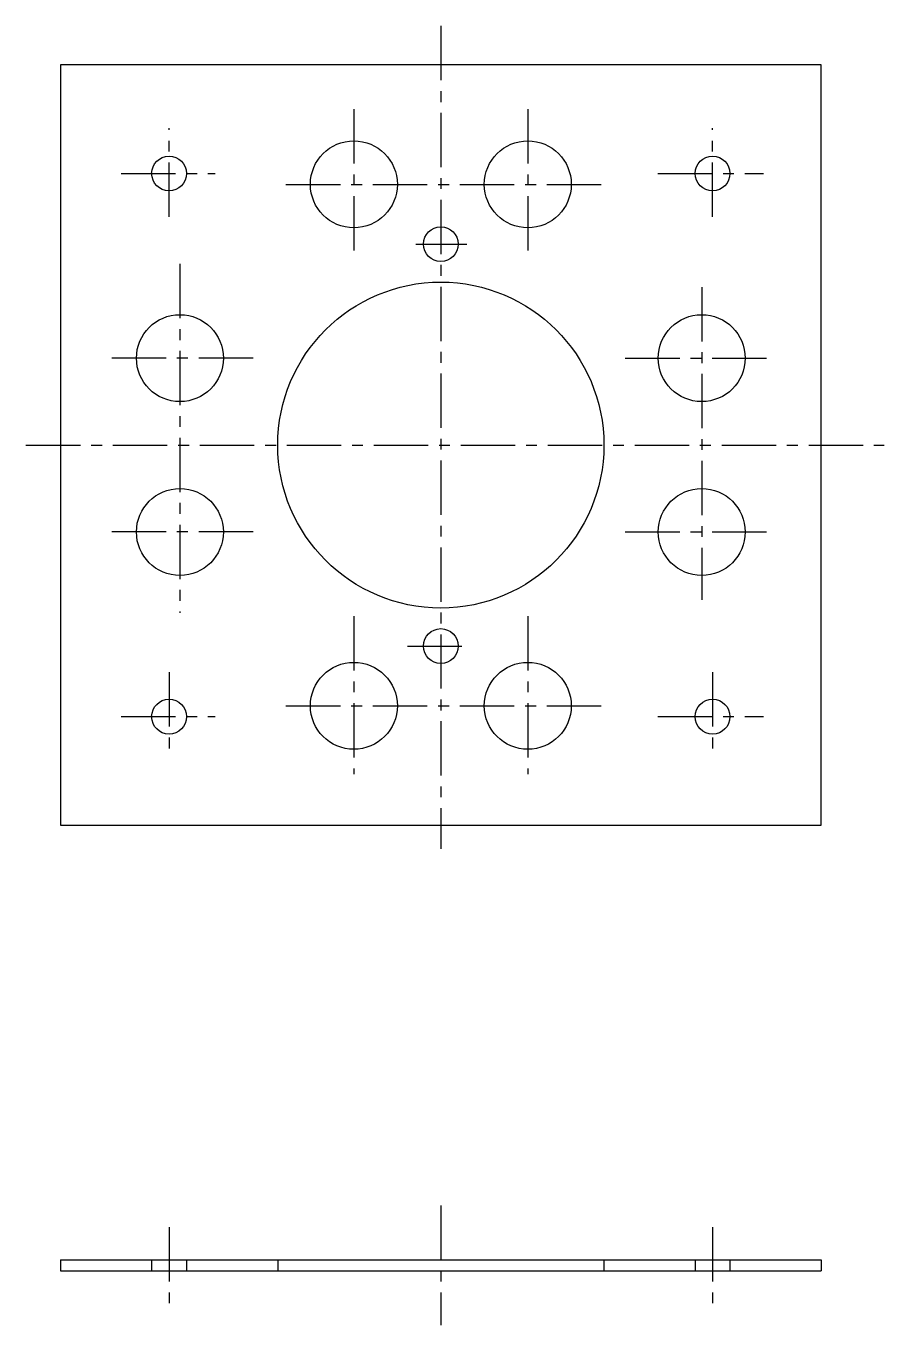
# Model space of a CAD drawing. Units: millimetres on the paper. Extents: x -42 to 37, y -67 to 53.
import ezdxf

# ---------------------------------------------------------------- set-up
doc = ezdxf.new("R2010")
doc.units = ezdxf.units.MM
doc.linetypes.add('CHAIN1', pattern=[8, 5, -1, 1, -1])
doc.linetypes.add('DASHED1', pattern=[1.8, 1.2, -0.6])
doc.layers.add('0-0', color=3, linetype='Continuous')
doc.layers.add('0-1', color=4, linetype='CHAIN1')

msp = doc.modelspace()

# ---------------------------------------------------------------- linework, layer by layer
at = {"layer": '0-0'}
for p, q in [((-38.94, -61.061), (31.06, -61.061)), ((-38.94, -61.061), (-38.94, -62.061)), ((-38.94, -62.061), (31.06, -62.061)), ((31.06, -61.061), (31.06, -62.061))]:
    msp.add_line(p, q, dxfattribs=at)
msp.add_lwpolyline([(-38.94, -21.061), (31.06, -21.061), (31.06, 48.939), (-38.94, 48.939)], close=True, dxfattribs=at)
for centre, radius in [((-11.94, 37.939), 4), ((4.06, 37.939), 4), ((-28.94, 38.939), 1.6), ((21.06, 38.939), 1.6), ((-3.94, 32.439), 1.6), ((-3.94, 13.939), 15), ((-27.94, 21.939), 4), ((20.06, 21.939), 4), ((-27.94, 5.939), 4), ((20.06, 5.939), 4), ((-3.94, -4.561), 1.6), ((-11.94, -10.061), 4), ((4.06, -10.061), 4), ((-28.94, -11.061), 1.6), ((21.06, -11.061), 1.6)]:
    msp.add_circle(centre, radius, dxfattribs=at)
at = {"layer": '0-1'}
for p, q in [((-3.94, 52.516), (-3.94, -23.213)), ((-11.94, 44.851), (-11.94, 31.516)), ((4.06, 44.851), (4.06, 31.516)), ((-28.94, 34.955), (-28.94, 43.099)), ((21.06, 34.955), (21.06, 43.099)), ((-33.358, 38.939), (-24.693, 38.939)), ((16.028, 38.939), (25.732, 38.939)), ((-18.184, 37.939), (11.213, 37.939)), ((-6.239, 32.439), (-1.56, 32.439)), ((-27.94, 30.607), (-27.94, -1.517)), ((20.06, 28.486), (20.06, -0.305)), ((-21.214, 21.939), (-34.549, 21.939)), ((13.032, 21.939), (26.669, 21.939)), ((-42.1, 13.939), (36.827, 13.939)), ((-21.214, 5.939), (-34.549, 5.939)), ((13.032, 5.939), (26.669, 5.939)), ((-11.94, -1.82), (-11.94, -16.367)), ((4.06, -1.82), (4.06, -16.367)), ((-7.019, -4.561), (-1.56, -4.561)), ((-28.94, -6.979), (-28.94, -14.95)), ((21.06, -6.979), (21.06, -14.95)), ((-18.184, -10.061), (11.213, -10.061)), ((-33.358, -11.061), (-24.693, -11.061)), ((16.028, -11.061), (25.732, -11.061)), ((-3.94, -56.061), (-3.94, -67.061)), ((-28.94, -58.061), (-28.94, -65.061)), ((21.06, -58.061), (21.06, -65.061))]:
    msp.add_line(p, q, dxfattribs=at)
at = {"layer": '0-1', "color": 7, "linetype": 'DASHED1'}
for p, q in [((-30.54, -61.061), (-30.54, -62.061)), ((-27.34, -61.061), (-27.34, -62.061)), ((-18.94, -61.061), (-18.94, -62.061)), ((11.06, -61.061), (11.06, -62.061)), ((19.46, -61.061), (19.46, -62.061)), ((22.66, -61.061), (22.66, -62.061))]:
    msp.add_line(p, q, dxfattribs=at)

doc.saveas('drawing.dxf')
